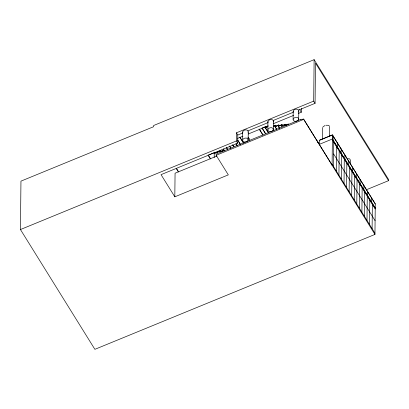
<?xml version="1.0" encoding="UTF-8"?>
<svg xmlns="http://www.w3.org/2000/svg" width="409" height="409" viewBox="0 0 409 409"><rect width="100%" height="100%" fill="white"/><g stroke="black" fill="none" stroke-linecap="round" stroke-linejoin="round"><path stroke-width="0.61" d="M242.563 140.113C242.629 143.063 247.624 142.47 248.166 139.996L248.253 131.826C248.186 128.881 243.191 129.474 242.649 131.949L242.563 140.113C243.104 137.639 248.099 137.046 248.166 139.996M242.649 131.949L242.839 132.961L237.798 135.026L237.716 143.196L161.044 174.648L174.817 196.821L228.319 174.868L216.162 155.302L216.177 154.101L300.472 119.52L300.467 119.847L302.169 119.152L302.164 119.586L303.524 119.029L332.098 165.026M267.829 129.75C267.895 132.7 272.89 132.102 273.432 129.627L273.519 121.463C273.452 118.513 268.457 119.106 267.915 121.58L267.829 129.75C268.37 127.276 273.365 126.683 273.432 129.627M267.915 121.58L268.105 122.593L248.064 130.814M293.095 119.387C293.161 122.332 298.156 121.739 298.703 119.264L298.785 111.095C298.718 108.15 293.723 108.743 293.181 111.217L293.095 119.387C293.636 116.908 298.631 116.314 298.703 119.264M293.181 111.217L293.371 112.23L273.33 120.45M333.151 136.049L375.268 203.835L374.946 234.434L94.878 349.332L20.45 229.541L20.956 181.136L153.595 126.724L153.61 125.517L314.122 59.668L388.55 179.459L388.54 180.666L366.111 189.863M174.817 196.821L175.067 173.206L216.903 156.044M214.198 157.511L214.239 153.385L220.625 150.768M214.48 152.209L214.48 152.521L211.243 153.85M217.261 151.831L217.256 152.143L220.492 150.814M224.142 150.287L220.906 151.616L220.911 151.299L223.069 150.415M237.716 143.196L236.336 140.977L236.422 132.807L313.688 101.11L314.122 59.668M268.488 132.997L265.231 127.746L265.231 127.434L267.931 126.33M276.596 129.392L274.971 126.453L278.744 124.903L279.398 125.957M273.34 126.115L275.497 125.231L275.497 125.548L273.34 126.432M279.516 128.538L278.212 126.13L281.99 124.581L282.639 125.629M278.744 124.903L278.739 125.22L274.966 126.77M282.108 127.163L281.458 125.803L285.231 124.254L285.886 125.302M282.639 125.941L281.99 124.581M285.881 125.614L285.231 124.254M298.33 113.462L301.28 112.255L301.315 108.421M374.946 234.434L303.524 119.029M298.596 110.082L315.068 103.329L315.487 63.093L388.54 180.666M322.364 139.034L322.527 127.71M329.557 136.713L329.664 126.621M332.098 165.466L332.415 134.868L319.649 140.108L319.603 144.244L332.374 139.004L375.222 207.976M333.11 140.19L333.074 135.926L332.415 134.868M333.473 167.685L333.739 142.24M336.377 171.131L336.633 146.892M337.323 146.974L337.369 142.838M338.928 175.241L339.184 150.998M341.116 153.073L341.157 148.937M341.479 179.346L341.735 155.108M344.03 183.452L344.286 159.213M344.905 159.173L344.945 155.037M346.581 187.557L346.837 163.319M348.693 165.272L348.739 161.136M349.133 191.668L349.388 167.424M350.355 164.413C350.232 162.445 351.449 158.651 348.361 158.493M351.684 195.773L351.939 171.535M352.486 171.376L352.527 167.235M354.24 199.878L354.491 175.64M356.275 177.475L356.316 173.339M356.791 203.984L357.042 179.745M359.342 208.094L359.593 183.851M360.063 183.575L360.109 179.439M361.893 212.199L362.144 187.961M363.857 189.674L363.898 185.538M364.445 216.305L364.695 192.066M366.996 220.41L367.246 196.172M367.645 195.773L367.686 191.637M369.547 224.515L369.797 200.277M371.433 201.872L371.479 197.736M372.098 228.626L372.354 204.382M248.058 132.358L248.253 131.826M273.33 121.989L273.519 121.463M298.222 112.122L298.596 111.626M322.819 127.092L324.869 125.537M237.614 138.37L242.915 136.197M248.222 134.019L268.268 125.798M273.57 123.62L293.616 115.399M265.231 127.746L267.926 126.642M20.45 229.541L236.336 140.977M208.61 154.929L210.701 154.07M278.212 126.442L281.985 124.893M214.239 153.544L220.625 150.926M281.453 126.115L285.231 124.566M216.162 155.302L303.519 119.469M319.644 140.267L332.415 135.026L333.069 136.085M325.794 125.246L328.412 125.297L329.47 126.074M313.688 101.11L315.068 103.329M333.151 136.212L375.268 203.999M332.369 139.183L375.222 208.15M332.364 140.021L375.211 208.994M333.616 153.942L375.089 220.691M299.659 109.648L301.28 112.255M332.108 164.26L374.961 233.232M278.539 126.652L279.516 128.227M275.497 125.231L276.152 126.284M274.971 126.453L276.596 129.08M273.023 129.193L274.004 130.768M266.412 127.577L265.763 126.524L261.985 128.073L265.574 133.845M265.231 127.434L268.493 132.68M262.639 128.809L265.574 133.533M259.72 129.658L262.655 134.382M259.066 128.927L262.977 135.221M248.6 137.787L249.26 138.845M247.941 137.143L249.914 140.328M239.935 137.117L243.519 142.889M239.93 137.429L243.519 143.201M236.422 132.807L237.798 135.026M237.915 140.267L240.195 143.937M237.583 140.057L240.518 144.781M236.223 143.942L236.872 144.99M235.891 143.733L237.194 145.829M232.9 144.996L233.876 146.57M232.568 144.786L233.871 146.882M229.577 146.049L230.881 148.145M229.572 146.361L230.875 148.462M226.576 147.623L227.557 149.198M226.249 147.414L227.552 149.51M223.58 149.198L224.234 150.251M223.253 148.988L224.556 151.09M220.257 150.568L220.906 151.616M208.411 155.343L210.65 158.953M208.089 155.144L210.328 158.753M176.657 168.759L178.651 171.969M176.32 168.534L178.314 171.749M284.705 125.476L284.7 125.788L288.478 124.239L288.478 123.927L284.705 125.476M317.333 141.054L317.987 142.271L317.333 141.054"/></g></svg>
